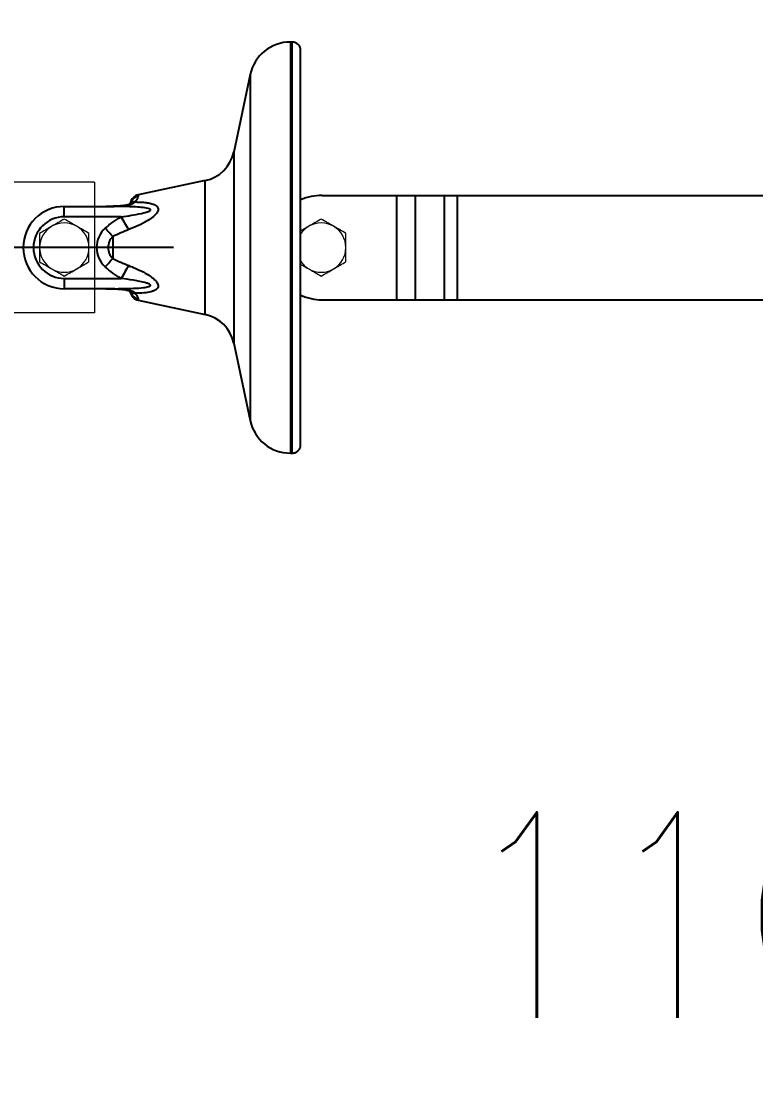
# Model space of a CAD drawing. Header units: millimetres. Extents: x -37020 to 35906, y -101 to 52234.
# Drawn here: x -93.64 to -93.283, y 407.821 to 408.343 of the extents above; entities that cross this region are included whole.
import ezdxf

# ---------------------------------------------------------------- set-up
doc = ezdxf.new("R2010")
doc.units = ezdxf.units.MM
doc.header["$PDMODE"] = 35
doc.header["$PDSIZE"] = 1
doc.linetypes.add('CENTER2', pattern=[28.575000000000003, 19.05, -3.175, 3.175, -3.175])
for name, color, linetype in [('0_EJES', 1, 'CENTER2'), ('DIBUJO', 5, 'Continuous'), ('GE-Cotas', 1, 'Continuous'), ('M0_EQUIPOS', 2, 'Continuous'), ('M2_PLBULONES', 2, 'Continuous'), ('M_DIM', 1, 'Continuous')]:
    doc.layers.add(name, color=color, linetype=linetype)
doc.styles.add('Romans', font='romans.shx', dxfattribs={"width": 0.8})
doc.styles.add('STYLE-MSF', font='simplex.shx', dxfattribs={"width": 0.8})
doc.dimstyles.new('COTAS GENERAL', dxfattribs={"dimscale": 0.1, "dimtxt": 2.5, "dimasz": 2.5, "dimexe": 1, "dimexo": 1, "dimgap": 1.25, "dimtad": 1, "dimzin": 1, "dimdsep": 46, "dimtxsty": 'Romans', "dimcen": 1, "dimclrd": 2, "dimclre": 1, "dimclrt": 3, "dimaunit": 1, "dimadec": 3, "dimazin": 0, "dimtfac": 1, "dimtix": 1, "dimtmove": 0, "dimatfit": 0, "dimfxl": 1, "dimtolj": 1, "dimarcsym": 0})

# ---------------------------------------------------------------- blocks, each defined once
blk = doc.blocks.new('*D324')
at = {"layer": 'Defpoints', "color": 0, "transparency": 16777216}
for p in [(-89.42302619602451, 408.3748799516824), (-88.30490211963625, 408.2248231730106), (-93.9496383142748, 403.024823197792)]:
    blk.add_point(p, dxfattribs=at)
at = {"layer": 'GE-Cotas', "color": 1, "lineweight": -2, "transparency": 16777216}
for p, q in [((-89.2230261960245, 408.3748799516824), (-90.19058571983403, 408.3748799516824)), ((-89.0230261960245, 408.2248231730106), (-89.2230261960245, 408.3748799516824)), ((-88.35490211963625, 408.2248231730106), (-89.0230261960245, 408.2248231730106))]:
    blk.add_line(p, q, dxfattribs=at)
at = {"layer": 'GE-Cotas', "color": 3, "linetype": 'Continuous', "transparency": 16777216, "insert": (-89.83805595792927, 408.4998799516824), "char_height": 0.125, "attachment_point": 5, "style": 'Romans'}
blk.add_mtext('\\A1;{\\Fsimplex|c0;+ ~}5200', dxfattribs=at)
blk = doc.blocks.new('A$C1BC9721A')
at = {"layer": '0_EJES'}
for p, q in [((310.7813670706237, 63.5000581729837), (310.7813670706237, 5.817298369947821e-05)), ((60.7813670706455, 53.24082099078805), (60.7813670706455, 10.25929535517935)), ((560.7813670706018, 53.24082099078805), (560.7813670706018, 10.25929535517935)), ((694.3335163343436, 31.75005817297642), (-0.0001590219617355615, 31.75005817297642))]:
    blk.add_line(p, q, dxfattribs=at)
at = {"layer": 'M0_EQUIPOS', "color": 6, "linetype": 'Continuous', "lineweight": 15}
for p, q in [((30.78136707060185, 5.817298369947821e-05), (30.78136707060185, 63.5000581729837)), ((655.7813670706018, 63.5000581729837), (30.78136707060185, 63.5000581729837)), ((37.5164643245007, 63.5000581729837), (37.5164643245007, 57.10005817298224)), ((97.96036614951299, 57.10005817298224), (97.96036614951299, 63.5000581729837)), ((99.24076774724381, 5.817298369947821e-05), (99.24076774724381, 63.5000581729837)), ((522.3219663940035, 5.817298369947821e-05), (522.3219663940035, 63.5000581729837)), ((523.6023679917344, 57.10005817298224), (523.6023679917344, 63.5000581729837)), ((584.0462698167466, 63.5000581729837), (584.0462698167466, 57.10005817298224)), ((590.7813670706455, 5.817298369947821e-05), (590.7813670706455, 63.5000581729837)), ((655.7813670706018, 5.817298369947821e-05), (655.7813670706018, 63.5000581729837)), ((97.96036614951299, 57.10005817298224), (37.5164643245007, 57.10005817298224)), ((523.6023679917344, 57.10005817298224), (584.0462698167466, 57.10005817298224)), ((37.5164643245007, 5.817298369947821e-05), (37.5164643245007, 6.400058172981517)), ((97.96036614951299, 6.400058172981517), (37.5164643245007, 6.400058172981517)), ((97.96036614951299, 6.400058172981517), (97.96036614951299, 5.817298369947821e-05)), ((523.6023679917344, 6.400058172981517), (523.6023679917344, 5.817298369947821e-05)), ((523.6023679917344, 6.400058172981517), (584.0462698167466, 6.400058172981517)), ((584.0462698167466, 5.817298369947821e-05), (584.0462698167466, 6.400058172981517)), ((655.7813670706018, 5.817298369947821e-05), (30.78136707060185, 5.817298369947821e-05))]:
    blk.add_line(p, q, dxfattribs=at)
at = {"layer": 'M2_PLBULONES', "linetype": 'Continuous'}
for p, q in [((53.85316384037287, 43.7500581729837), (46.92496061008569, 31.7500581729837)), ((67.70957030091813, 43.7500581729837), (53.85316384037287, 43.7500581729837)), ((74.63777353119076, 31.7500581729837), (67.70957030091813, 43.7500581729837)), ((546.9249606100566, 31.7500581729837), (553.8531638403292, 43.7500581729837)), ((553.8531638403292, 43.7500581729837), (567.7095703008745, 43.7500581729837)), ((567.7095703008745, 43.7500581729837), (574.6377735311617, 31.7500581729837)), ((46.92496061008569, 31.7500581729837), (53.85316384037287, 19.7500581729837)), ((67.70957030091813, 19.7500581729837), (74.63777353119076, 31.7500581729837)), ((553.8531638403292, 19.7500581729837), (546.9249606100566, 31.7500581729837)), ((574.6377735311617, 31.7500581729837), (567.7095703008745, 19.7500581729837)), ((53.85316384037287, 19.7500581729837), (67.70957030091813, 19.7500581729837)), ((567.7095703008745, 19.7500581729837), (553.8531638403292, 19.7500581729837))]:
    blk.add_line(p, q, dxfattribs=at)
for centre in [(60.7813670706455, 31.7500581729837), (560.7813670706018, 31.7500581729837)]:
    blk.add_circle(centre, 12, dxfattribs=at)
blk = doc.blocks.new('*D328')
at = {"layer": 'Defpoints', "color": 0, "transparency": 16777216}
for p in [(-89.48985989604071, 409.4498250945625), (-88.42818736363209, 409.1923230668752), (-93.9496382698669, 403.3925731371235)]:
    blk.add_point(p, dxfattribs=at)
at = {"layer": 'GE-Cotas', "color": 1, "lineweight": -2, "transparency": 16777216}
for p, q in [((-89.28985989604071, 409.4498250945625), (-90.25741941985024, 409.4498250945625)), ((-89.0898598960407, 409.1923230668752), (-89.28985989604071, 409.4498250945625)), ((-88.47818736363209, 409.1923230668752), (-89.0898598960407, 409.1923230668752))]:
    blk.add_line(p, q, dxfattribs=at)
at = {"layer": 'GE-Cotas', "color": 3, "linetype": 'Continuous', "transparency": 16777216, "insert": (-89.90488965794547, 409.5748250945625), "char_height": 0.125, "attachment_point": 5, "style": 'Romans'}
blk.add_mtext('\\A1;{\\Fsimplex|c0;+ ~}5800', dxfattribs=at)

msp = doc.modelspace()

# ---------------------------------------------------------------- linework, layer by layer
at = {"layer": 'M0_EQUIPOS', "color": 1}
for p, q in [((-93.50836289082372, 408.3325733993628), (-93.5092917696079, 408.3325733993628)), ((-93.5092917696079, 408.3325733993628), (-93.5092917696079, 408.1325735900976)), ((-93.52885568295324, 408.3167271469214), (-93.53686416302526, 408.2790074203589)), ((-93.52885568295324, 408.3167271469214), (-93.52885568295324, 408.1484198425391)), ((-93.53686416302526, 408.2790074203589), (-93.53686416302526, 408.1861395691016)), ((-93.55072462712133, 408.265140042124), (-93.58333265934789, 408.2581992004492)), ((-93.55072462712133, 408.2000069473364), (-93.55072462712133, 408.265140042124)), ((-93.58333265934789, 408.2581992004492), (-93.58333265934789, 408.2575888488867)), ((-93.49389183674657, 408.2579731796362), (-93.45761740361058, 408.2579731796362)), ((-93.45761740361058, 408.2579731796362), (-93.45761740361058, 408.2071728561499)), ((-93.45761740361058, 408.2579731796362), (-93.4485942140659, 408.2579731796362)), ((-93.4485942140659, 408.2579731796362), (-93.4485942140659, 408.2071728561499)), ((-93.4485942140659, 408.2579731796362), (-93.43445265446508, 408.2579731796362)), ((-93.43445265446508, 408.2579731796362), (-93.43445265446508, 408.2071728561499)), ((-93.43445265446508, 408.2579731796362), (-93.42811358128392, 408.2579731796362)), ((-93.42811358128392, 408.2579731796362), (-93.42811358128392, 408.2071728561499)), ((-93.42811358128392, 408.2579731796362), (-93.19469177876317, 408.2579731796362)), ((-93.6192919031223, 408.2475733612158), (-93.6192919031223, 408.2525734756567)), ((-93.6192919031223, 408.2525734756567), (-93.59555709515416, 408.2525734756567)), ((-93.59472072277867, 408.2526612136938), (-93.59910524044835, 408.2525734756567)), ((-93.59472215329015, 408.2526879165747), (-93.59557640705907, 408.2526440475561)), ((-93.59254253064, 408.2527966354468), (-93.59472191487157, 408.2526841018774)), ((-93.59254181538427, 408.2527832840063), (-93.59472167645299, 408.2526821945288)), ((-93.59472167645299, 408.2526793335059), (-93.59472072277867, 408.2526612136938)), ((-93.59253943119847, 408.2527375076392), (-93.59472072277867, 408.2526612136938)), ((-93.59254181538427, 408.252785191355), (-93.59253943119847, 408.2527375076392)), ((-93.59168303166234, 408.2475733612158), (-93.6192919031223, 408.2475733612158)), ((-93.59567201290929, 408.2379040573218), (-93.59567201290929, 408.2272429321387)), ((-93.6192919031223, 408.2175726745703), (-93.6192919031223, 408.2125735138037)), ((-93.6192919031223, 408.2175726745703), (-93.59168303166234, 408.2175726745703)), ((-93.59555709515416, 408.2125735138037), (-93.6192919031223, 408.2125735138037)), ((-93.59910524044835, 408.2125735138037), (-93.59472072277867, 408.2124857757666)), ((-93.59472072277867, 408.2124857757666), (-93.59472167645299, 408.2124667022803)), ((-93.59472072277867, 408.2124857757666), (-93.59253943119847, 408.212408528147)), ((-93.59253943119847, 408.212408528147), (-93.59254181538427, 408.2123608444311)), ((-93.58333265934789, 408.2075571868994), (-93.58333265934789, 408.2069468353369)), ((-93.58333265934789, 408.2069468353369), (-93.55072462712133, 408.2000069473364)), ((-93.49389183674657, 408.2071728561499), (-93.45761740361058, 408.2071728561499)), ((-93.45761740361058, 408.2071728561499), (-93.4485942140659, 408.2071728561499)), ((-93.4485942140659, 408.2071728561499), (-93.43445265446508, 408.2071728561499)), ((-93.43445265446508, 408.2071728561499), (-93.42811358128392, 408.2071728561499)), ((-93.42811358128392, 408.2071728561499), (-93.19469177876317, 408.2071728561499)), ((-93.53686416302526, 408.1861395691016), (-93.52885568295324, 408.1484198425391)), ((-93.5092917696079, 408.1325735900976), (-93.50836289082372, 408.1325735900976))]:
    msp.add_line(p, q, dxfattribs=at)
at = {"layer": 'M0_EQUIPOS', "color": 1, "flags": 128}
for points in [[(-93.5879358068546, 408.2413229797461), (-93.58838164959752, 408.2420668457129), (-93.58883655224645, 408.2428250167944), (-93.5892990842899, 408.2435965393164), (-93.589768053635, 408.2443785522559), (-93.59024226818883, 408.2451701019385), (-93.59072029743993, 408.245967373667), (-93.5912009492954, 408.2467694137671), (-93.59168303166234, 408.2475733612158)], [(-93.59567201290929, 408.2379040573218), (-93.59612786923253, 408.2383999679663), (-93.59658849392736, 408.2389016006567), (-93.59705364857518, 408.2394080017187), (-93.5975223795017, 408.2399191711523), (-93.59799420986974, 408.2404322479346), (-93.59846794758641, 408.2409481857397), (-93.59894311581456, 408.2414660308935), (-93.59941923771703, 408.2419838760474)], [(-93.59567201290929, 408.2272429321387), (-93.59612786923253, 408.2267460678198), (-93.59658849392736, 408.2262444351294), (-93.59705364857518, 408.2257380340674), (-93.5975223795017, 408.2252278183081), (-93.59799420986974, 408.2247137878516), (-93.59846794758641, 408.2241978500464), (-93.59894311581456, 408.2236800048926), (-93.59941923771703, 408.2231621597388)], [(-93.5879358068546, 408.22382305604), (-93.58838164959752, 408.2230801437476), (-93.58883655224645, 408.2223210189917), (-93.5892990842899, 408.2215494964697), (-93.589768053635, 408.2207674835303), (-93.59024226818883, 408.219976887522), (-93.59072029743993, 408.2191786621191), (-93.5912009492954, 408.2183775756934), (-93.59168303166234, 408.2175726745703)]]:
    msp.add_lwpolyline(points, dxfattribs=at)
at = {"layer": 'M0_EQUIPOS', "color": 1}
for centre, radius, start, end in [((-93.50929186296776, 408.312573132334), 0.01999999999999992, 90, 168.0132238332409), ((-93.55447178183158, 408.2827454204513), 0.018, 282.0155852387927, 348.0132238332987), ((-93.58229186296762, 408.2533089756975), 0.004999999999999584, 102.0155852391794, 168.4327956941297), ((-93.58234539191949, 408.2527172037875), 0.004970676306781132, 101.4561743769941, 157.1462361725128), ((-93.49389186296776, 408.2325731323339), 0.02539999999999923, 90, 114.2708569940763), ((-93.61929186296766, 408.2325731323339), 0.02, 90, 270), ((-93.5955479592069, 408.2565166605547), 0.003943195481427565, 269.867251901245, 282.1099486289252), ((-93.58524553966231, 408.2516016178059), 0.0031841749869888, 83.01474753785807, 136.482147829476), ((-93.61929186296766, 408.2325731323339), 0.01500000000000091, 90, 270), ((-93.59077666880717, 408.2325731323339), 0.01277737634227228, 132.5624907944357, 227.4375092052042), ((-93.59077666880717, 408.2325731323339), 0.007237410100726082, 132.5624907948192, 227.4375092051808), ((-93.59556380442473, 408.2084792826448), 0.004094236656156429, 78.11669072786917, 89.90610873654902), ((-93.58524834373407, 408.2135394858902), 0.003178675849823598, 223.536792375618, 277.0483229937727), ((-93.58229186296762, 408.2118372889703), 0.005000000000000174, 192.3381371673886, 257.9844147608207), ((-93.5823467712155, 408.2124263718548), 0.004967991298277878, 202.2762653038777, 258.5537807470265), ((-93.49389186296776, 408.2325731323339), 0.02540000000000079, 245.650164002969, 270), ((-93.55447178183158, 408.1824008442164), 0.018, 11.98677616670129, 77.98441476120738), ((-93.50929186296776, 408.1525731323339), 0.01999999999999992, 191.9867761665913, 270)]:
    msp.add_arc(centre, radius, start, end, dxfattribs=at)
for points, knots in [([(-93.50429308567846, 408.328598484812), (-93.50435250186706, 408.3290709876895), (-93.50447905199394, 408.330077368283), (-93.5052230816359, 408.3311898905596), (-93.50605936359216, 408.3318909333069), (-93.5070206735868, 408.3324258084934), (-93.50783193971165, 408.3325150157167), (-93.50836289082372, 408.3325733993628)], [0, 0, 0, 0, 0.225805714954864, 0.4809420223643144, 0.6145267353256366, 0.747718470830004, 1, 1, 1, 1]), ([(-93.50836289082372, 408.2325730178931), (-93.50836289082372, 408.2358455597888), (-93.50836289082372, 408.2423906371001), (-93.50836289082372, 408.2521136854222), (-93.50836289082372, 408.2616483764554), (-93.50836289082372, 408.2709029425151), (-93.50836289082372, 408.2797887471262), (-93.50836289082372, 408.2882196094994), (-93.50836289082372, 408.2961143841591), (-93.50836289082372, 408.303397861764), (-93.50836289082372, 408.3099982534449), (-93.50836289082372, 408.3158537804248), (-93.50836289082372, 408.3209069095486), (-93.50836289082372, 408.3251088581295), (-93.50836289082372, 408.3284246625639), (-93.50836289082372, 408.330797732386), (-93.50836289082372, 408.3322949083273), (-93.50836289082372, 408.3324805690557), (-93.50836289082372, 408.3325733993628)], [0, 0, 0, 0, 0.06250087779258837, 0.1250016318134964, 0.1875024197626043, 0.2499982750647156, 0.3125022268610065, 0.3750009527235785, 0.4374998998983051, 0.5000017825954179, 0.562499656989264, 0.6250000000378766, 0.6874991703242069, 0.7500000232262184, 0.8125005995666162, 0.875000040282436, 0.9375000586447647, 1, 1, 1, 1]), ([(-93.50429308567846, 408.1365475509741), (-93.50429290694638, 408.1366070884893), (-93.50429256685834, 408.1367203754174), (-93.50429238870174, 408.1374797434954), (-93.50429216964267, 408.1384947242776), (-93.50429183440929, 408.1396812189577), (-93.50429190891737, 408.1409866024825), (-93.50429188992666, 408.1423810190628), (-93.50429189453098, 408.1439171329079), (-93.50429189333477, 408.1455698065591), (-93.50429189378951, 408.1484524903655), (-93.50429189351075, 408.1530530480669), (-93.5042918936058, 408.1600009251616), (-93.5042918935801, 408.1679783683327), (-93.50429189358692, 408.1768637471947), (-93.5042918935851, 408.1865328211544), (-93.50429189358579, 408.1968471549054), (-93.50429189358556, 408.2076644769658), (-93.50429189358556, 408.2188320785136), (-93.50429189358556, 408.2301921716897), (-93.50429189358556, 408.2415854508366), (-93.50429189358556, 408.2528532052164), (-93.50429189358579, 408.2638353089222), (-93.5042918935851, 408.2743776252022), (-93.50429189358738, 408.2843332746776), (-93.50429189357942, 408.2927939926379), (-93.50429189360239, 408.2998583919981), (-93.50429189352258, 408.3056802977229), (-93.50429189381543, 408.3108353265269), (-93.50429189295551, 408.3145409022801), (-93.5042918945951, 408.3170903275487), (-93.50429188964313, 408.3188782874887), (-93.50429191318176, 408.3207549351251), (-93.5042917994765, 408.3226219957434), (-93.50429224651566, 408.3244165165946), (-93.5042920349349, 408.3260201646668), (-93.50429243026133, 408.3273787203992), (-93.5042925535156, 408.3283787945717), (-93.50429290266425, 408.3285229319291), (-93.50429308567846, 408.328598484812)], [0, 0, 0, 0, 0.024016169893586, 0.04569754224442353, 0.06503990657072162, 0.08204124442767854, 0.09669900892421861, 0.1117301710921279, 0.1251560131054324, 0.1387694227525408, 0.1525738319657783, 0.190146970738384, 0.2278977146547695, 0.2656295637362521, 0.3033770098740174, 0.3411307193542774, 0.3788653147215955, 0.4166056807861581, 0.4543620161046272, 0.4921023808815155, 0.5298364337302016, 0.5675908064527975, 0.6053398568669671, 0.6430702015757309, 0.6808186668623658, 0.7185722300183323, 0.7468825406367823, 0.7751901795088022, 0.8034528112890185, 0.8302911013547983, 0.8429574861405589, 0.8551244846079827, 0.869289868744424, 0.8874400634911179, 0.9048389219609649, 0.9247973337159981, 0.947313731100335, 0.9723832906158465, 1, 1, 1, 1]), ([(-93.58333265934789, 408.2575888488867), (-93.58342424890316, 408.2572174909602), (-93.58359164364356, 408.2565387742283), (-93.58446348430743, 408.2553159277321), (-93.58485829983556, 408.2547621582129)], [0, 0, 0, 0, 0.5471471512974025, 1, 1, 1, 1]), ([(-93.59168303166234, 408.2475733612158), (-93.59003137552008, 408.2477989176283), (-93.58672458296087, 408.2482505057329), (-93.58261589291237, 408.2489748565766), (-93.57978089572725, 408.2496552723345), (-93.57841425274705, 408.2501187592685), (-93.57779215484675, 408.2504260714619), (-93.5775101614181, 408.250642992058), (-93.57738544724998, 408.2508022503849), (-93.57735830173942, 408.250953223791), (-93.57740022815028, 408.2510868059604), (-93.5775512312116, 408.251252167575), (-93.57812377491041, 408.2515612799417), (-93.5798904491096, 408.2519512555792), (-93.5827701387957, 408.2522433152886), (-93.58822105056197, 408.2525329771873), (-93.59250191211322, 408.2525566095873), (-93.59555709515416, 408.2525734756567)], [0, 0, 0, 0, 0.1468688833898895, 0.2940472404430533, 0.3675465865674358, 0.4043311408312647, 0.4227592520329269, 0.4306327119170013, 0.4385777811327226, 0.4433631006666264, 0.4481374005671656, 0.4549282908375469, 0.4676931937907439, 0.5125129889730403, 0.6200876612704123, 0.7288625851643636, 1, 1, 1, 1]), ([(-93.58755266819799, 408.2538018081763), (-93.58757791099833, 408.2537742074848), (-93.58762491311859, 408.2537228149687), (-93.58788364088241, 408.253552585959), (-93.58835941327334, 408.2533536013372), (-93.58911162773597, 408.2531439325879), (-93.59012457626204, 408.2529738217989), (-93.59130443200957, 408.2528538783776), (-93.59213400395129, 408.2528097810113), (-93.59254276905858, 408.2527880523779)], [0, 0, 0, 0, 0.1570363615852658, 0.2924018667594576, 0.4099812119327466, 0.5400093889040211, 0.6855543348384168, 0.8450593497577326, 1, 1, 1, 1]), ([(-93.58485829983556, 408.2547621582129), (-93.5852165644203, 408.2544276770301), (-93.58593415144946, 408.2537577270306), (-93.58782451125603, 408.253128211826), (-93.5901110856862, 408.2528326082385), (-93.59174248133172, 408.2527687183584), (-93.59253943119847, 408.2527375076392)], [0, 0, 0, 0, 0.2300210824373597, 0.4607213559997092, 0.736558054036733, 1, 1, 1, 1]), ([(-93.58485829983556, 408.2547621582129), (-93.58348031340074, 408.254743582046), (-93.58125097908464, 408.2547135291476), (-93.57831693593062, 408.2543668157481), (-93.576395410033, 408.2538923021442), (-93.5750125003292, 408.253280010755), (-93.57413876528062, 408.252627125869), (-93.57370734006804, 408.2519185458124), (-93.57358231247485, 408.2511518238508), (-93.57369713292155, 408.2504898303379), (-93.57423740870877, 408.2493518860005), (-93.5750423744712, 408.2484475583309), (-93.57658802591459, 408.2470722882027), (-93.5790897524912, 408.2453529754058), (-93.58314864192585, 408.2432236395413), (-93.5863385929083, 408.241957125504), (-93.5879358068546, 408.2413229797461)], [0, 0, 0, 0, 0.134130889215367, 0.216999664618693, 0.2996070713243747, 0.3437766232845561, 0.3877326425428073, 0.4299208092075515, 0.4467732445248404, 0.4835449659610848, 0.5051412161211207, 0.5778545957474687, 0.5945384337091478, 0.6949830504091199, 0.847277488442103, 1, 1, 1, 1]), ([(-93.58687746678197, 408.254623875437), (-93.58687429299584, 408.2546294966781), (-93.58685816396155, 408.2546580635654), (-93.5869699275163, 408.254489001098), (-93.58719265571585, 408.2542048349766), (-93.58744364349468, 408.2539240676516), (-93.58755719815099, 408.2537970398047)], [0, 0, 0, 0, 0.07202771530796367, 0.3660415168875377, 0.713177517593554, 1, 1, 1, 1]), ([(-93.59941923771703, 408.2419838760474), (-93.59820620923392, 408.2430052922861), (-93.59576598847025, 408.2450600512208), (-93.59304927348353, 408.2467323556931), (-93.59168303166234, 408.2475733612158)], [0, 0, 0, 0, 0.4970978451099546, 1, 1, 1, 1]), ([(-93.5879358068546, 408.2413229797461), (-93.58924988704098, 408.240814396374), (-93.59188220404621, 408.2397956209044), (-93.59440741412072, 408.2385352419279), (-93.59567201290929, 408.2379040573218)], [0, 0, 0, 0, 0.4992104612397299, 1, 1, 1, 1]), ([(-93.50836289082372, 408.1325735900976), (-93.50836289082372, 408.1326660518347), (-93.50836289082372, 408.1328509758636), (-93.50836289082372, 408.1343479777514), (-93.50836289082372, 408.1367228918426), (-93.50836289082372, 408.1400368317121), (-93.50836289082372, 408.1442392161986), (-93.50836289082372, 408.1492922873061), (-93.50836289082372, 408.1551476919743), (-93.50836289082372, 408.1617491499197), (-93.50836289082372, 408.169031655409), (-93.50836289082372, 408.1769265964225), (-93.50836289082372, 408.1853579003433), (-93.50836289082372, 408.1942435051295), (-93.50836289082372, 408.2034981157386), (-93.50836289082372, 408.2130326156224), (-93.50836289082372, 408.2227554087509), (-93.50836289082372, 408.229300479352), (-93.50836289082372, 408.2325730178931)], [0, 0, 0, 0, 0.06249975254081955, 0.1249998798660662, 0.1875009054355164, 0.2499995446570863, 0.3125005065234706, 0.3749997857712402, 0.4375002377833367, 0.5000022999977696, 0.5624997913472156, 0.6249988474829926, 0.6875028919515609, 0.7500014621129721, 0.8125031450317651, 0.874998150257887, 0.9374990132429953, 1, 1, 1, 1]), ([(-93.59567201290929, 408.2272429321387), (-93.59441272380559, 408.226613699736), (-93.59188793045496, 408.2253521293939), (-93.58925534155378, 408.2243335829243), (-93.5879358068546, 408.22382305604)], [0, 0, 0, 0, 0.4987691779008301, 1, 1, 1, 1]), ([(-93.59168303166234, 408.2175726745703), (-93.59303571563714, 408.2184051536102), (-93.59575251269985, 408.2200771454815), (-93.59819357299966, 408.2221309416601), (-93.59941923771703, 408.2231621597388)], [0, 0, 0, 0, 0.4978965831602079, 1, 1, 1, 1]), ([(-93.5879358068546, 408.22382305604), (-93.58720867041666, 408.2235388312937), (-93.58515428487749, 408.2227358083973), (-93.58183055220888, 408.2212536444293), (-93.57872526820324, 408.2195361665025), (-93.57644697076876, 408.2179570688387), (-93.57493464975437, 408.2166307134115), (-93.57390249013451, 408.2152866058217), (-93.5735893506187, 408.2142015517858), (-93.57365242439664, 408.2133414212673), (-93.57399068223367, 408.2127408708767), (-93.57467811100764, 408.212084476416), (-93.5756440467444, 408.2115384856801), (-93.57766450435611, 408.2108911905476), (-93.58073461937374, 408.2104402649194), (-93.58342017341852, 408.2104041636445), (-93.58485829983556, 408.2103848312476)], [0, 0, 0, 0, 0.06945586229595649, 0.1962343126642637, 0.3227118371843049, 0.3834762631356988, 0.4439910444499091, 0.5061172537091931, 0.5435342296062451, 0.5662858511659129, 0.6104427223589118, 0.6287885281793464, 0.6834491941504236, 0.7384291906127126, 0.859927640767721, 1, 1, 1, 1]), ([(-93.59555709515416, 408.2125735138037), (-93.59224333592692, 408.212591435423), (-93.58727198582233, 408.2126183216984), (-93.5815509314657, 408.2129944279874), (-93.57894268891482, 408.2133646695748), (-93.57788165486431, 408.2137135089507), (-93.57753340311365, 408.2138981183899), (-93.57738289027498, 408.2140923595622), (-93.5773567124188, 408.2142261153136), (-93.57740478496407, 408.2143731314549), (-93.57756564310625, 408.2145612967628), (-93.57818190830017, 408.2149588837661), (-93.57986242447578, 408.2155224557745), (-93.58248898939132, 408.2161307842258), (-93.58660629435622, 408.2168779459481), (-93.58968332678114, 408.2172990239688), (-93.59168303166234, 408.2175726745703)], [0, 0, 0, 0, 0.2938361410988158, 0.4408172805117377, 0.5144433977230204, 0.5307423902918074, 0.5472082795577164, 0.5526512546176288, 0.5581685351228275, 0.5630042639108028, 0.56996667453592, 0.5833277956605146, 0.6313744131977417, 0.7263359082209362, 0.8221509088729, 1, 1, 1, 1]), ([(-93.5990978494724, 408.2125687454321), (-93.59872428759422, 408.2125696148697), (-93.59726475170714, 408.2125730118318), (-93.5958070218976, 408.2124929179096), (-93.59472239170873, 408.2124333236792)], [0, 0, 0, 0, 0.2559456615659156, 1, 1, 1, 1]), ([(-93.59472167645299, 408.212465748606), (-93.59421280293418, 408.212443278586), (-93.59348626662904, 408.2124111973625), (-93.59276027012584, 408.2123687829732), (-93.59254276905858, 408.2123560760596)], [0, 0, 0, 0, 0.7004103101526052, 1, 1, 1, 1]), ([(-93.59254086170995, 408.2123589370825), (-93.59247291995075, 408.2123561731122), (-93.59194169556463, 408.2123345621266), (-93.59100895695974, 408.2122655434047), (-93.58981220684223, 408.2121298755952), (-93.58885090943727, 408.2119421687936), (-93.58813752724359, 408.2117117191746), (-93.5877799668283, 408.2115312576783), (-93.58759147880733, 408.2113933505021), (-93.58756554898719, 408.2113566287636), (-93.58755409870946, 408.2113404129126)], [0, 0, 0, 0, 0.02587873917118935, 0.2023412034562535, 0.3543544117496489, 0.500108465090807, 0.6361078821597906, 0.7612875092931684, 0.8945876102856377, 1, 1, 1, 1]), ([(-93.59253943119847, 408.212408528147), (-93.59154675909076, 408.2123694880869), (-93.58977460017127, 408.2122997921721), (-93.58732326307563, 408.2119045050218), (-93.58570740529763, 408.2112347809231), (-93.58509186243919, 408.2106186260681), (-93.58485829983556, 408.2103848312476)], [0, 0, 0, 0, 0.3268052156750195, 0.5834260612697594, 0.8419344934315162, 1, 1, 1, 1]), ([(-93.58755219136083, 408.2113461349585), (-93.58741111955669, 408.2111862798328), (-93.58713801756812, 408.2108768150682), (-93.58690576647246, 408.2105644960155), (-93.5868832112676, 408.2105289973171), (-93.58687341366613, 408.2105135772803)], [0, 0, 0, 0, 0.3766950389309079, 0.7292468173977441, 1, 1, 1, 1]), ([(-93.58485829983556, 408.2103848312476), (-93.58446348483267, 408.2098306796698), (-93.58359170807262, 408.2086070775691), (-93.58342426816125, 408.2079284654625), (-93.58333265934789, 408.2075571868994)], [0, 0, 0, 0, 0.4528854414633378, 1, 1, 1, 1]), ([(-93.50836289082372, 408.1325735900976), (-93.50783207482209, 408.1326322025255), (-93.50702116677053, 408.1327217425725), (-93.50605878823308, 408.1332548802785), (-93.50522363038408, 408.1339574845448), (-93.50447913154426, 408.1350691977881), (-93.50435251310137, 408.1360753302148), (-93.50429308567846, 408.1365475509741)], [0, 0, 0, 0, 0.2523126319913131, 0.3854487131271789, 0.5191478751169295, 0.7743156373023476, 0.9999999999999999, 0.9999999999999999, 0.9999999999999999, 0.9999999999999999])]:
    msp.add_open_spline(points, degree=3, knots=knots, dxfattribs=at)
at = {"layer": 'M2_PLBULONES', "color": 1, "linetype": 'Continuous', "lineweight": 15}
for centre, radius, start, end in [((-93.61929186296766, 408.2325731323339), 0.012, 120.0000000027084, 180), ((-93.61929186296766, 408.2325731323339), 0.01199999999999947, 59.99999999740911, 120.0000000027084), ((-93.61929186296766, 408.2325731323339), 0.01199999999999909, 0, 59.99999999740911), ((-93.49429186296766, 408.2325731323339), 0.01199999999999964, 120.0000000027084, 147.6472171522749), ((-93.49429186296766, 408.2325731323339), 0.01199999999999947, 59.99999999740911, 120.0000000027084), ((-93.49429186296766, 408.2325731323339), 0.01199999999999909, 0, 59.99999999740911), ((-93.61929186296766, 408.2325731323339), 0.012, 180, 239.9999999972916), ((-93.61929186296766, 408.2325731323339), 0.01199999999999941, 300.0000000025909, 0), ((-93.49429186296766, 408.2325731323339), 0.01199999999999941, 300.0000000025909, 0), ((-93.49429186296766, 408.2325731323339), 0.01200000000000026, 212.279367197301, 239.9999999972916), ((-93.61929186296766, 408.2325731323339), 0.01199999999999941, 239.9999999972916, 300.0000000025909), ((-93.49429186296766, 408.2325731323339), 0.01199999999999941, 239.9999999972916, 300.0000000025909)]:
    msp.add_arc(centre, radius, start, end, dxfattribs=at)
for points, knots in [([(-93.6192919031223, 408.2464299057104), (-93.62026628293165, 408.2458671746859), (-93.6222329469133, 408.244731372377), (-93.6242661091078, 408.2435574910477), (-93.62529194508397, 408.2429652069189)], [0, 0, 0, 0, 0.4954480371184462, 0.9999999999999999, 0.9999999999999999, 0.9999999999999999, 0.9999999999999999]), ([(-93.61329186116063, 408.2429652069189), (-93.61343410491463, 408.2430475517114), (-93.61451038690984, 408.2436706104755), (-93.61654231442753, 408.2448409886325), (-93.61836971734942, 408.2458969981063), (-93.6192919031223, 408.2464299057104)], [0, 0, 0, 0, 0.0701458285841427, 0.5307557642017631, 0.9999999999999999, 0.9999999999999999, 0.9999999999999999, 0.9999999999999999]), ([(-93.4942919031223, 408.2464299057104), (-93.49526628293165, 408.2458671746859), (-93.4972329469133, 408.244731372377), (-93.4992661091078, 408.2435574910477), (-93.50029194508397, 408.2429652069189)], [0, 0, 0, 0, 0.4954480371184462, 0.9999999999999999, 0.9999999999999999, 0.9999999999999999, 0.9999999999999999]), ([(-93.48829186116063, 408.2429652069189), (-93.4884341049135, 408.2430475517107), (-93.4895103868048, 408.2436706104148), (-93.49154231455941, 408.2448409887087), (-93.49336971737671, 408.245896998122), (-93.4942919031223, 408.2464299057104)], [0, 0, 0, 0, 0.07014583333008034, 0.5307557534384644, 1, 1, 1, 1]), ([(-93.62529194508397, 408.2429652069189), (-93.62543412001082, 408.242883198572), (-93.62651137335638, 408.2422618248326), (-93.62854149648547, 408.2410887209275), (-93.6303694653866, 408.2400337411763), (-93.63129174862706, 408.2395014618018)], [0, 0, 0, 0, 0.07005526929274118, 0.5308057816688857, 1, 1, 1, 1]), ([(-93.60729181919896, 408.2395014618018), (-93.60826632192857, 408.2400637987429), (-93.61023325152655, 408.2411988157522), (-93.61226614951852, 408.2423728436555), (-93.61329186116063, 408.2429652069189)], [0, 0, 0, 0, 0.4954436247884358, 1, 1, 1, 1]), ([(-93.50029194508397, 408.2429652069189), (-93.50043408737247, 408.2428832207439), (-93.50151109332342, 408.2422620150545), (-93.50286316058032, 408.241480044023), (-93.50403181153388, 408.2408063019867), (-93.50429189358556, 408.2406563613989)], [0, 0, 0, 0, 0.1057122585850777, 0.8009771952402664, 1, 1, 1, 1]), ([(-93.48229181919896, 408.2395014618018), (-93.48326632192857, 408.2400637987429), (-93.48523325152655, 408.2411988157522), (-93.48726614951852, 408.2423728436555), (-93.48829186116063, 408.2429652069189)], [0, 0, 0, 0, 0.4954436247884358, 1, 1, 1, 1]), ([(-93.63129174862706, 408.2395014618018), (-93.63129174862706, 408.2377472119134), (-93.63129174862706, 408.2354620646316), (-93.63129174862706, 408.2331176780671), (-93.63129174862706, 408.2325730178931)], [0, 0, 0, 0, 0.7676747587718984, 1, 1, 1, 1]), ([(-93.60729181919896, 408.2325730178931), (-93.60729181919896, 408.2331176780671), (-93.60729181919896, 408.2354620646316), (-93.60729181919896, 408.2377472119134), (-93.60729181919896, 408.2395014618018)], [0, 0, 0, 0, 0.2323252412281015, 1, 1, 1, 1]), ([(-93.48229181919896, 408.2325730178931), (-93.48229181919896, 408.2331176780605), (-93.48229181919896, 408.2354620643997), (-93.48229181919896, 408.2377472118379), (-93.48229181919896, 408.2395014618018)], [0, 0, 0, 0, 0.2323252606890847, 1, 1, 1, 1]), ([(-93.63129174862706, 408.2325730178931), (-93.63129174862706, 408.231655459491), (-93.63129174862706, 408.2298065049434), (-93.63129174862706, 408.2274980297897), (-93.63129174862706, 408.2261224482287), (-93.63129174862706, 408.2256445739844)], [0, 0, 0, 0, 0.3913225701048491, 0.7885466952990824, 0.9999999999999999, 0.9999999999999999, 0.9999999999999999, 0.9999999999999999]), ([(-93.60729181919896, 408.2256445739844), (-93.60729181919896, 408.2261224503997), (-93.60729181919896, 408.2274853874222), (-93.60729181919896, 408.229793334499), (-93.60729181919896, 408.2316423203796), (-93.60729181919896, 408.2325730178931)], [0, 0, 0, 0, 0.2114536936376586, 0.6030807512680947, 1, 1, 1, 1]), ([(-93.48229181919896, 408.2256445739844), (-93.48229181919896, 408.2261224503997), (-93.48229181919896, 408.2274853874222), (-93.48229181919896, 408.229793334499), (-93.48229181919896, 408.2316423203796), (-93.48229181919896, 408.2325730178931)], [0, 0, 0, 0, 0.2114536936376586, 0.6030807512680947, 1, 1, 1, 1]), ([(-93.63129174862706, 408.2256445739844), (-93.63031733055641, 408.2250822286677), (-93.62835051446882, 408.223947161648), (-93.62631766275263, 408.222773183826), (-93.62529194508397, 408.2221808288672)], [0, 0, 0, 0, 0.4954291745540005, 0.9999999999999999, 0.9999999999999999, 0.9999999999999999, 0.9999999999999999]), ([(-93.61329186116063, 408.2221808288672), (-93.6131496049411, 408.2222628340977), (-93.61207218718528, 408.2228839239295), (-93.61004228700585, 408.2240575346244), (-93.60821421255173, 408.225112346502), (-93.60729181919896, 408.2256445739844)], [0, 0, 0, 0, 0.07008263324141166, 0.5307906656778064, 0.9999999999999999, 0.9999999999999999, 0.9999999999999999, 0.9999999999999999]), ([(-93.48829186116063, 408.2221808288672), (-93.48814960494246, 408.222262834097), (-93.48707218729055, 408.2228839238688), (-93.48504228687375, 408.2240575347008), (-93.48321421252467, 408.2251123465177), (-93.48229181919896, 408.2256445739844)], [0, 0, 0, 0, 0.07008263798877175, 0.5307906549178113, 1, 1, 1, 1]), ([(-93.62529194508397, 408.2221808288672), (-93.62514968921778, 408.2220988230703), (-93.6240722148084, 408.2214776947482), (-93.6220422038723, 408.2203042586588), (-93.62021420266342, 408.2192493348829), (-93.6192919031223, 408.21871708375)], [0, 0, 0, 0, 0.07008258989515766, 0.5308195660028054, 0.9999999999999999, 0.9999999999999999, 0.9999999999999999, 0.9999999999999999]), ([(-93.6192919031223, 408.21871708375), (-93.6183174003927, 408.2192794206911), (-93.61635047079494, 408.2204144377005), (-93.61431757280275, 408.2215884656038), (-93.61329186116063, 408.2221808288672)], [0, 0, 0, 0, 0.4954436247884358, 1, 1, 1, 1]), ([(-93.50429189358556, 408.2244906280615), (-93.50397952925482, 408.2243102288561), (-93.50267207519937, 408.2235551372872), (-93.50132056527423, 408.2227747633666), (-93.50029194508397, 408.2221808288672)], [0, 0, 0, 0, 0.2389103688817329, 1, 1, 1, 1]), ([(-93.50029194508397, 408.2221808288672), (-93.50014968921892, 408.222098823071), (-93.49907221491344, 408.2214776948089), (-93.4970422037402, 408.2203042585826), (-93.49521420263636, 408.2192493348672), (-93.4942919031223, 408.21871708375)], [0, 0, 0, 0, 0.07008259464239788, 0.5308195552442557, 0.9999999999999999, 0.9999999999999999, 0.9999999999999999, 0.9999999999999999]), ([(-93.4942919031223, 408.21871708375), (-93.4933174003927, 408.2192794206911), (-93.49135047079494, 408.2204144377005), (-93.48931757280275, 408.2215884656038), (-93.48829186116063, 408.2221808288672)], [0, 0, 0, 0, 0.4954436247884358, 1, 1, 1, 1])]:
    msp.add_open_spline(points, degree=3, knots=knots, dxfattribs=at)

# ---------------------------------------------------------------- block references
at = {"layer": 'DIBUJO', "xscale": -0.001000000000001222, "yscale": 0.0009999999999998899, "zscale": 0.001, "rotation": 180}
msp.add_blockref('A$C1BC9721A', (-94.26041968134548, 408.2643231905068), dxfattribs=at)

# ---------------------------------------------------------------- texts
at = {"layer": 'M_DIM', "color": 3, "style": 'STYLE-MSF', "width": 0.8000000000000002}
msp.add_text('110mm²', height=0.1, dxfattribs=at).set_placement((-93.42714478836966, 407.8577692358172))

# ---------------------------------------------------------------- dimensions: what is measured, and where the dimension line sits
at = {"layer": 'GE-Cotas'}
for feature_location, offset, origin, picture, middle in [((-88.42818736363209, 409.1923230668752), (-1.0616725324086218, 0.25750202768733743), (-93.9496382698669, 403.3925731371235), '*D328', (-89.90488965794547, 409.5748250945625)), ((-88.30490211963625, 408.2248231730106), (-1.1181240763882556, 0.15005677867179656), (-93.9496383142748, 403.024823197792), '*D324', (-89.83805595792927, 408.4998799516824))]:
    dim = msp.add_ordinate_dim(feature_location=feature_location, offset=offset, dtype=0, origin=origin, text='{\\Fsimplex|c0;+ ~}<>', dimstyle='COTAS GENERAL', override={"dimscale": 0.05, "dimasz": 2, "dimdec": 0, "dimlfac": 1000, "dimdsep": 44}, dxfattribs=at)
    dim.commit()
    dim.dimension.update_dxf_attribs({"geometry": picture, "text_midpoint": middle})

doc.saveas('drawing.dxf')
